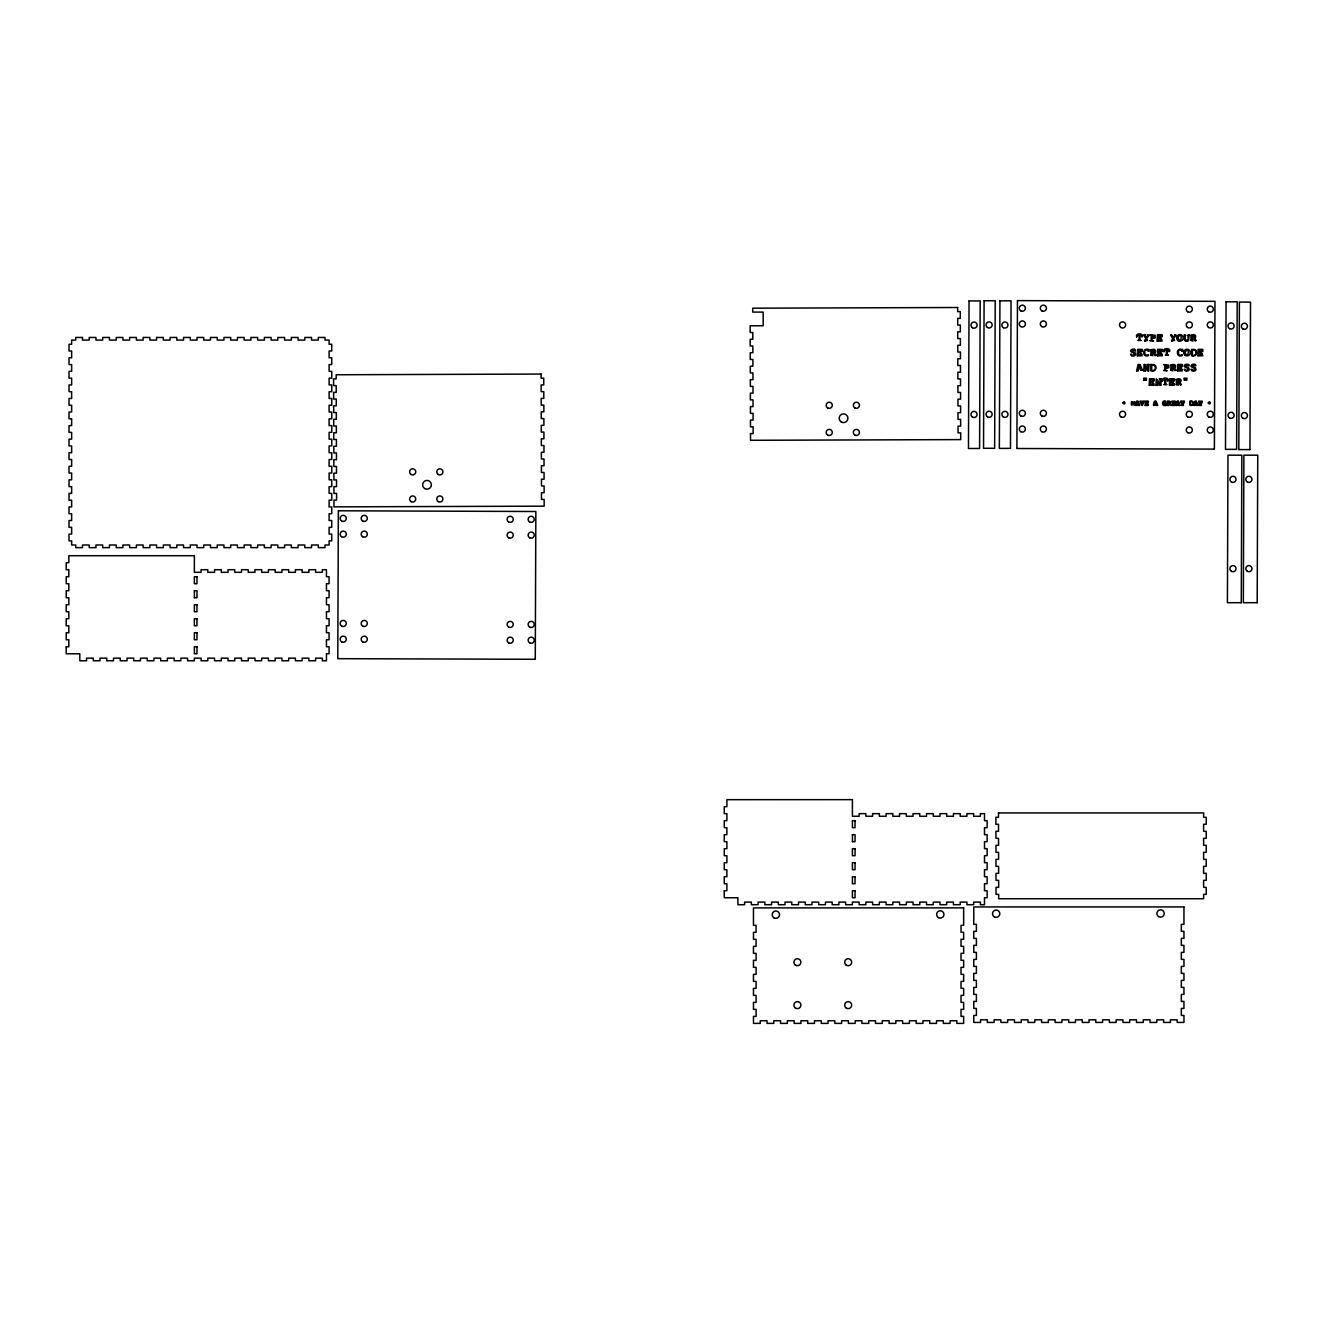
<?xml version="1.0" encoding="UTF-8"?>
<svg xmlns="http://www.w3.org/2000/svg" width="1324" height="1324" viewBox="0 0 1324 1324"><rect width="100%" height="100%" fill="white"/><g stroke="black" fill="none" stroke-linecap="round" stroke-linejoin="round"><path stroke-width="1.5" d="M337.786 658.475L338.365 510.899M535.277 659.087L535.856 511.511L338.365 510.783M1016.898 448.306L1017.461 300.73M1214.389 448.919L1214.985 301.342L1017.477 300.614M1238.817 449.647L1239.396 302.071L1250.518 302.12L1249.939 449.647M1241.267 602.768L1241.846 455.191L1227.977 455.175L1227.414 602.701L1241.233 602.685M1257.188 602.768L1257.75 455.191L1243.898 455.175L1243.335 602.701L1257.138 602.685M1146.783 402.496L1145.806 402.877L1145.806 401.652L1147.792 402.479M1175.199 402.397L1175.199 401.42M1136.654 336.826C1134.883 332.854 1144.118 332.854 1142.364 336.826M1160.9 385.152L1161.181 378.796M1162.406 380.998C1160.635 377.009 1169.87 377.009 1168.116 380.998M1163.912 351.522C1162.141 347.55 1171.376 347.55 1169.622 351.522M1180.578 402.579L1180.611 401.387M1134.982 405.227L1134.536 401.652M1155.058 405.227L1154.611 404.068L1156.464 404.068L1156.233 404.962M1135.38 350.843L1132.202 350.066L1132.533 352.002M1178.509 405.26L1178.906 404.068L1177.053 404.068L1177.367 404.978M1196.466 405.26L1196.863 404.068L1195.009 404.068L1195.324 404.978M1144.598 378.134L1144.383 380.352M1184.997 378.134L1184.781 380.352M1146.534 378.134L1146.319 380.352M1186.933 378.134L1186.734 380.352M1134.503 349.47L1134.503 349.404A4.104 4.104 0 0 0 1133.112 349.106L1132.384 349.222A2.433 2.433 0 0 0 1131.209 349.85L1131.077 350.016A1.688 1.688 0 0 0 1130.696 350.91A2.085 2.085 0 0 0 1130.713 351.489L1134.585 353.541L1133.311 355.279A1.837 1.837 0 0 1 1131.474 354.551M1148.702 370.836L1148.984 364.448M1188.124 364.58L1188.141 364.514A4.104 4.104 0 0 0 1186.734 364.232L1186.006 364.332A2.433 2.433 0 0 0 1184.848 364.977L1184.699 365.126A1.688 1.688 0 0 0 1184.318 366.036A2.085 2.085 0 0 0 1184.351 366.616L1188.207 368.651L1186.949 370.389A1.837 1.837 0 0 1 1185.096 369.661M1194.86 364.58L1194.86 364.514A4.104 4.104 0 0 0 1193.47 364.232L1192.742 364.332A2.433 2.433 0 0 0 1191.567 364.977L1191.435 365.126A1.688 1.688 0 0 0 1191.054 366.036A2.085 2.085 0 0 0 1191.07 366.616L1194.943 368.651L1193.685 370.389A1.837 1.837 0 0 1 1191.832 369.661M1173.726 402.496L1172.75 402.877L1172.75 401.652L1174.719 402.479M1131.49 355.693L1130.514 354.236L1131.424 354.12M1148.256 402.446L1148.272 401.42M1141.636 353.822L1142.198 355.792L1137.481 355.825M1161.512 339.126L1162.075 341.096L1157.358 341.145M1153.601 383.298L1154.23 385.218L1149.447 385.301M1161.843 353.822L1162.472 355.759L1157.689 355.825M1173.792 383.298L1174.289 385.284L1169.638 385.301M1181.802 368.949L1182.365 370.902L1177.648 370.952M1202.242 353.822L1202.837 355.775L1198.088 355.825M1181.074 402.893L1182.2 401.652L1181.637 404.945M1143.87 401.652L1142.413 405.392M1147.643 335.435L1146.27 337.802L1144.946 335.435M1174.587 335.435L1173.213 337.802L1171.889 335.435M1148.487 354.518L1148.206 354.7A2.631 2.631 0 0 1 1146.783 355.146L1146.319 355.097A1.887 1.887 0 0 1 1145.376 354.6A2.284 2.284 0 0 1 1144.863 353.822L1144.846 351.224A2.284 2.284 0 0 1 1145.359 350.446A1.854 1.854 0 0 1 1146.303 349.95M1182.084 354.551L1181.753 354.766A2.631 2.631 0 0 1 1180.462 355.146L1179.998 355.097A1.887 1.887 0 0 1 1179.039 354.6A2.284 2.284 0 0 1 1178.525 353.822L1178.525 351.224A2.284 2.284 0 0 1 1179.022 350.446A1.854 1.854 0 0 1 1179.965 349.95M1185.89 335.369L1184.268 334.641M1133.46 404.978L1133.973 403.423L1132.219 403.423L1132.219 404.945M1201.513 405.442L1199.345 405.442M1199.842 401.635L1200.454 403.241L1201.05 401.635M1200.984 401.155L1202.242 401.155M1140.643 370.207L1142.629 370.174M1138.243 404.978L1138.508 404.068L1136.654 404.068L1136.968 404.978M1179.816 382.338L1181.223 384.523M1169.622 403.506L1170.598 402.297L1169.539 401.172A5.908 5.908 0 0 0 1168.778 401.122L1167.238 401.122M1142.662 401.155L1144.019 401.122M1168.645 405.442L1167.238 405.458M1202.192 401.635L1201.166 404.945M1187.065 340.5L1188.141 339.242L1187.909 335.435M1135.495 404.962L1136.257 401.619M1153.452 404.962L1154.247 401.635M1175.894 404.962L1176.688 401.635M1193.851 404.962L1194.579 401.619M1131.375 404.962L1131.408 401.635M1189.73 404.962L1189.813 401.635M1141.387 401.635L1142.116 404.83L1142.761 401.652M1150.721 355.064L1152.89 355.759L1152.079 353.012L1153.667 353.475M1176.159 384.523L1178.31 385.234L1177.499 382.487L1179.088 382.934M1145.756 370.935L1144.83 365.705L1147.743 370.72M1157.954 385.284L1157.027 380.054L1159.94 385.069M1134.685 349.205L1135.38 350.744M1195.042 364.332C1198.468 368.337 1189.945 362.875 1192.891 367.129M1139.666 405.442L1138.309 405.442M1157.623 405.442L1156.233 405.442M1179.982 405.458L1178.641 405.425M1198.021 405.442L1196.631 405.442M1150.639 364.448L1150.887 370.174M1190.806 340.367L1192.957 341.079L1192.146 338.315L1193.735 338.779M1138.061 340.367L1140.99 340.367M1165.947 402.446L1164.458 401.503L1163.25 402.695A2.962 2.962 0 0 0 1163.2 403.456L1164.772 405.061A2.284 2.284 0 0 0 1165.666 404.813L1164.772 403.952M1172.22 335.419L1170.879 334.641M1170.681 370.174L1172.832 370.885L1172.038 368.138L1173.627 368.585M1165.319 355.064L1168.298 355.064M1180.859 401.122L1184.103 401.122M1189.813 401.122L1192.014 401.205A1.804 1.804 0 0 1 1193.156 402.215L1193.338 402.827A3.244 3.244 0 0 1 1193.371 403.406A2.367 2.367 0 0 1 1192.792 404.945M1198.7 401.122L1199.958 401.155M1163.813 384.523L1166.841 384.539M1145.128 335.435L1145.69 334.773L1143.953 334.641M1147.643 334.641L1149.149 335.088L1146.634 338.63L1147.345 340.367M1157.358 334.641L1162.108 334.707L1162.058 336.842L1161.496 335.435L1158.583 335.435L1158.583 337.272L1160.701 336.842M1174.57 334.641L1176.093 335.088L1173.577 338.63L1174.272 340.367M1188.985 334.641L1187.628 335.419M1157.408 335.435L1157.093 341.145M1190.988 335.386L1190.988 340.367M1160.006 337.934L1158.583 337.934L1158.583 340.367L1161.496 339.589M1138.243 340.367L1139.087 340.367L1139.087 335.435L1137.515 335.435L1136.637 337.09M1140.775 340.367L1139.931 340.367L1139.931 335.435L1141.503 335.435L1141.553 336.859M1144.912 341.145L1147.627 340.367M1171.839 341.145L1174.719 340.384M1137.481 349.337L1142.231 349.404L1142.231 351.522L1141.619 350.115L1138.706 350.115L1138.706 351.969L1140.825 351.539M1157.689 349.337L1162.439 349.404L1162.306 351.555L1161.81 350.115L1158.897 350.115L1158.897 351.969L1161.016 351.539M1191.517 349.337L1194.827 349.553A2.615 2.615 0 0 1 1195.771 350.215A2.813 2.813 0 0 1 1196.267 350.959L1196.582 352.581A3.558 3.558 0 0 1 1195.704 355.064A2.466 2.466 0 0 1 1194.529 355.693L1193.801 355.825A7.166 7.166 0 0 1 1193.156 355.858M1198.088 349.337L1202.837 349.404L1202.655 351.572L1202.225 350.115L1199.296 350.115L1199.296 351.969L1201.431 351.539M1137.531 350.115L1137.233 355.825M1150.904 350.066L1150.904 355.064M1157.722 350.115L1157.424 355.825M1198.137 350.115L1197.823 355.825M1140.13 352.631L1138.706 352.631L1138.706 355.064L1141.619 354.286M1160.337 352.631L1158.897 352.631L1158.897 355.064L1161.81 354.286M1200.736 352.631L1199.296 352.631L1199.296 355.064L1202.225 354.286M1165.501 355.064L1166.345 355.064L1166.345 350.115L1164.772 350.115L1163.912 351.787M1168.033 355.064L1167.189 355.064L1167.189 350.115L1168.761 350.115L1168.811 351.539M1191.517 355.825L1193.139 355.858M1138.094 364.448L1140.146 364.613L1142.397 370.174M1144.052 364.448L1144.896 364.497M1148.669 364.448L1146.799 364.613L1147.709 365.242M1150.887 364.448L1154.18 364.679A2.615 2.615 0 0 1 1155.587 366.02M1177.648 364.448L1182.398 364.514L1182.349 366.665L1181.769 365.242L1178.856 365.242L1178.856 367.079L1180.975 366.665M1137.945 365.242L1136.571 370.935M1170.863 365.192L1170.863 370.174M1177.681 365.242L1177.384 370.952M1180.296 367.758L1178.856 367.758L1178.856 370.174L1181.769 369.396M1138.243 370.174L1138.193 368.866L1140.974 368.866L1141.056 370.174M1136.786 370.952L1138.243 370.952M1144.052 370.952L1145.426 370.952M1150.887 370.952L1152.492 370.968A7.166 7.166 0 0 0 1153.171 370.952L1153.883 370.819A2.466 2.466 0 0 0 1155.041 370.157A3.558 3.558 0 0 0 1155.918 367.708L1155.62 366.069M1149.447 378.796L1154.197 378.863L1154.015 381.031L1153.568 379.591L1150.655 379.591L1150.655 381.428L1152.774 381.014M1156.266 378.796L1160.122 383.91L1160.122 379.591M1160.867 378.796L1159.046 378.912L1159.907 379.591M1169.638 378.796L1174.405 378.863L1174.305 381.014L1173.776 379.591L1170.863 379.591L1170.863 381.428L1172.981 381.014M1149.48 379.591L1149.182 385.301M1169.688 379.591L1169.39 385.301M1176.341 379.541L1176.341 384.523M1152.095 382.106L1150.655 382.106L1150.655 384.523L1153.568 383.745M1172.303 382.106L1170.863 382.106L1170.863 384.523L1173.776 383.745M1163.995 384.523L1164.839 384.523L1164.839 379.591L1163.266 379.591L1162.406 381.345M1166.527 384.523L1165.683 384.523L1165.683 379.591L1167.255 379.591L1167.305 381.014M1156.266 385.301L1157.623 385.301M1136.72 401.122L1137.796 401.139M1140.13 401.122L1141.454 401.155M1144.995 401.122L1148.024 401.122M1154.677 401.122L1155.753 401.139M1171.939 401.122L1174.951 401.122M1177.119 401.122L1178.195 401.139M1195.076 401.122L1196.151 401.139M1164.789 403.472L1166.361 403.472M1183.325 404.945L1182.762 401.652L1183.888 402.893M1199.66 404.945L1198.7 401.635M1136.555 405.458L1135.529 405.442M1144.995 405.458L1148.024 405.458M1154.511 405.458L1153.518 405.442M1171.939 405.458L1174.951 405.458M1176.97 405.458L1175.977 405.442M1181.455 405.458L1183.507 405.458M1194.927 405.458L1193.884 405.442M194.363 590.719L196.978 590.719L196.978 597.736L194.363 597.736M998.544 812.919L1203.648 812.919L1203.632 817.289L1206.23 817.289L1206.23 824.289L1203.615 824.289L1203.615 831.29L1206.23 831.29L1206.23 838.307L1203.615 838.307L1203.615 845.308L1206.23 845.308L1206.23 852.308L1203.615 852.308L1203.615 859.326L1206.23 859.326L1206.23 866.326L1203.615 866.326L1203.615 873.327L1206.23 873.327L1206.23 880.344L1203.615 880.344L1203.615 887.345L1206.23 887.345L1206.23 894.345L1203.615 894.362L1203.648 898.731L998.693 898.731L998.677 894.362L996.045 894.362L996.029 887.361L998.66 887.345L998.644 880.344L996.012 880.344L995.996 873.344L998.627 873.344L998.61 866.326L995.979 866.343L995.962 859.326L998.594 859.326L998.577 852.325L995.962 852.325L995.946 845.324L998.561 845.308L998.544 838.307L995.929 838.307L995.913 831.307L998.528 831.307L998.511 824.289L995.896 824.306L995.88 817.289L998.495 817.289L998.461 812.919M852.408 834.683L855.039 834.683L855.039 841.683L852.408 841.683M1016.898 448.505L1214.389 449.117M337.786 658.673L535.277 659.286M1238.784 449.581L1249.939 449.614M1196.052 340.367L1195.39 341.079L1193.967 339.093M1155.984 355.064L1155.256 355.726L1153.899 353.789M1175.944 370.174L1174.951 370.555M1181.405 384.523L1180.478 385.003M1198.054 404.962L1196.383 401.371M1139.683 404.962L1138.028 401.371M1189.25 334.641L1188.571 340.483A1.787 1.787 0 0 1 1187.893 341.062L1187.198 341.278A3.608 3.608 0 0 1 1186.37 341.311L1185.659 341.162A2.135 2.135 0 0 1 1184.434 339.871L1184.268 335.435M1180.429 349.9L1181.852 350.843M1146.766 349.9L1148.189 350.843M1143.754 370.952L1144.052 365.242M1155.951 385.301L1156.266 379.591M1157.639 404.962L1155.984 401.371M1140.13 401.652L1142 405.508M1186.602 340.533L1185.195 339.159A6.769 6.769 0 0 1 1185.162 338.431L1185.162 335.435M1190.706 335.369L1193.023 334.641A10.774 10.774 0 0 1 1193.9 334.674L1194.165 334.707A1.837 1.837 0 0 1 1194.496 338.265L1195.87 340.367M1150.573 350.049L1152.956 349.337A10.774 10.774 0 0 1 1153.833 349.354L1154.098 349.387A1.837 1.837 0 0 1 1154.429 352.962L1155.802 355.064M1170.532 365.176L1172.915 364.448A10.774 10.774 0 0 1 1173.792 364.481L1174.057 364.514A1.837 1.837 0 0 1 1174.388 368.072L1175.762 370.174M1175.993 379.525L1178.377 378.796A10.774 10.774 0 0 1 1179.254 378.829L1179.519 378.863A1.837 1.837 0 0 1 1179.85 382.421M1132.93 352.068L1135.148 352.747L1135.578 354.435A1.754 1.754 0 0 1 1135.098 355.328A2.218 2.218 0 0 1 1134.354 355.808L1133.112 356.024A4.022 4.022 0 0 1 1131.507 355.626M1193.305 367.195L1195.506 367.873L1195.936 369.545A1.754 1.754 0 0 1 1195.456 370.439A2.218 2.218 0 0 1 1194.711 370.919L1193.47 371.134A4.022 4.022 0 0 1 1191.865 370.753L1190.872 369.363L1191.782 369.247M1186.569 367.195L1188.77 367.873L1189.2 369.545A1.754 1.754 0 0 1 1188.72 370.439A2.218 2.218 0 0 1 1187.992 370.919L1186.734 371.134A4.022 4.022 0 0 1 1185.129 370.753L1184.136 369.363L1185.046 369.247M1171.541 341.112L1171.525 340.4A3.227 3.227 0 0 1 1172.021 340.367L1172.716 338.547L1170.879 335.435M1144.615 341.112L1144.581 340.4A3.227 3.227 0 0 1 1145.078 340.367L1145.773 338.547L1143.953 335.435M1170.995 404.962L1169.936 403.82M1186.155 367.129C1183.011 362.511 1190.888 368.486 1188.836 364.398M1144.946 364.53L1147.925 369.562L1147.925 365.242M1169.158 403.77L1168.198 403.572L1168.198 404.945M1182.68 349.337L1182.746 351.439L1181.918 351.075M1149.017 349.337L1149.066 351.439L1148.256 351.075M1173.858 368.899L1174.901 370.505M1179.32 383.248L1180.379 384.854M1169.406 404.101L1170.102 405.161M1178.41 401.304L1179.866 404.945M1186.122 380.352L1185.923 378.134M1145.723 380.352L1145.508 378.134M1184.186 380.352L1183.97 378.134M1143.787 380.352L1143.572 378.134M1200.769 353.194L1201.398 353.227A3.575 3.575 0 0 0 1201.431 352.697L1201.431 351.803M1180.329 368.32L1180.958 368.337A3.575 3.575 0 0 0 1180.991 367.807L1180.991 366.93M1160.039 338.514L1160.668 338.53A3.575 3.575 0 0 0 1160.701 338.001L1160.701 337.107M1173.726 403.737L1172.75 403.323L1172.75 404.945L1174.686 404.416M1160.37 353.194L1160.999 353.227A3.575 3.575 0 0 0 1161.032 352.697L1161.032 351.803M1146.799 403.737L1145.806 403.323L1145.806 404.945L1147.759 404.416M1174.14 402.479L1174.156 403.373M1147.196 402.479L1147.229 403.373M1175.182 404.052L1175.199 405.194M1148.239 404.052L1148.272 405.194M1172.319 382.603L1172.965 382.686A3.575 3.575 0 0 0 1172.981 382.156L1172.998 381.279M1152.112 382.603L1152.757 382.686A3.575 3.575 0 0 0 1152.79 382.156L1152.79 381.279M1184.335 401.387L1184.384 402.579M1192.394 350.115L1192.394 355.064M1191.534 350.115L1191.534 355.064M1190.574 401.652L1190.574 404.945M1172.17 401.652L1172.17 404.945M1167.619 401.619L1167.619 404.945M1166.229 403.952L1166.229 404.978M1151.748 365.242L1151.748 370.174M1145.227 401.652L1145.227 404.945M1140.841 351.803L1140.841 352.697A3.575 3.575 0 0 1 1140.808 353.227M1133.973 401.652L1133.973 402.926L1132.219 402.926L1132.219 401.652M852.441 834.6L852.441 841.617M194.396 590.653L194.396 597.654M1148.289 349.536A4.088 4.088 0 0 0 1146.766 349.139L1146.121 349.222A2.83 2.83 0 0 0 1144.995 349.718L1144.747 349.917A3.327 3.327 0 0 0 1143.754 351.555L1143.853 353.938A3.211 3.211 0 0 0 1144.73 355.262L1144.979 355.444A2.813 2.813 0 0 0 1146.104 355.924L1146.749 355.99A3.476 3.476 0 0 0 1148.653 355.411M1181.951 349.536A4.088 4.088 0 0 0 1180.429 349.139L1179.783 349.222A2.83 2.83 0 0 0 1178.658 349.718L1178.41 349.917A3.327 3.327 0 0 0 1177.417 351.555L1177.516 353.938A3.211 3.211 0 0 0 1178.41 355.262L1178.641 355.444A2.813 2.813 0 0 0 1179.767 355.924L1180.412 355.99A3.476 3.476 0 0 0 1182.315 355.411M1193.007 349.702A2.913 2.913 0 0 1 1196.069 352.598A2.913 2.913 0 0 1 1193.056 355.544M1148.587 371.018A1.688 1.688 0 0 1 1148.04 371.018M1152.376 364.828A2.913 2.913 0 0 1 1155.422 367.708A2.913 2.913 0 0 1 1152.41 370.654M1160.784 385.367A1.688 1.688 0 0 1 1160.238 385.367M1165.633 401.238A2.698 2.698 0 0 0 1164.624 400.99L1164.177 401.04A1.887 1.887 0 0 0 1163.266 401.503A2.234 2.234 0 0 0 1162.604 402.612L1162.604 404.019A2.036 2.036 0 0 0 1164.028 405.492L1164.706 405.574A3.062 3.062 0 0 0 1166.13 405.293M1190.988 401.371A1.953 1.953 0 0 1 1193.04 403.307A1.953 1.953 0 0 1 1191.021 405.26M1192.825 405.012A2.416 2.416 0 0 1 1191.104 405.409M66.2 646.791L66.2 653.775L79.821 653.791L79.821 660.775L86.556 660.775L86.556 658.144L93.292 658.144L93.292 660.775L100.028 660.775L100.028 658.144L106.764 658.144L106.764 660.775L113.516 660.775L113.516 658.144L120.252 658.144L120.252 660.775L126.988 660.775L126.988 658.144L133.724 658.144L133.724 660.775L140.46 660.775L140.46 658.144L147.196 658.144L147.196 660.775L153.932 660.775L153.932 658.144L160.667 658.144L160.667 660.775L167.403 660.775L167.403 658.144L174.139 658.144L174.139 660.775L180.875 660.775L180.875 658.144L187.611 658.144L187.611 660.775L194.347 660.775L194.347 658.144L201.083 658.144L201.083 660.775L207.818 660.775L207.818 658.144L214.554 658.144L214.554 660.775L221.29 660.775L221.29 658.144L228.026 658.144L228.026 660.775L234.762 660.775L234.762 658.144L241.498 658.144L241.498 660.775L248.233 660.775L248.233 658.144L254.969 658.144L254.969 660.775L261.705 660.775L261.705 658.144L268.441 658.144L268.441 660.775L275.193 660.775L275.193 658.144L281.929 658.144L281.929 660.775L288.665 660.775L288.665 658.144L295.401 658.144L295.401 660.775L302.137 660.775L302.137 658.144L308.873 658.144L308.873 660.775L315.608 660.775L315.608 658.144L322.344 658.144L322.344 660.775L326.449 660.775L326.449 653.758L329.08 653.758L329.08 646.757L326.449 646.757L326.449 639.757L329.08 639.757L329.08 632.74L326.449 632.74L326.449 625.739L329.08 625.739L329.08 618.738L326.449 618.738L326.449 611.721L329.08 611.721L329.08 604.72L326.449 604.72L326.449 597.72L329.08 597.72L329.08 590.703L326.449 590.703L326.449 583.702L329.08 583.702L329.08 576.701L326.449 576.701L326.449 569.701L322.344 569.701L322.344 572.316L315.608 572.316L315.608 569.701L308.873 569.701L308.873 572.316L302.137 572.316L302.137 569.701L295.401 569.701L295.401 572.316L288.665 572.316L288.665 569.701L281.929 569.701L281.929 572.316L275.193 572.316L275.193 569.701L268.441 569.701L268.441 572.316L261.705 572.316L261.705 569.701L254.969 569.701L254.969 572.316L248.233 572.316L248.233 569.701L241.498 569.701L241.498 572.316L234.762 572.316L234.762 569.701L228.026 569.701L228.026 572.316L221.29 572.316L221.29 569.701L214.554 569.701L214.554 572.316L207.818 572.316L207.818 569.701L201.083 569.701L201.083 572.316L194.363 572.316L194.363 555.699L68.831 555.699L68.831 562.717L66.2 562.717L66.2 569.717L68.831 569.717L68.831 576.718L66.2 576.718L66.2 583.735L68.831 583.735L68.831 590.736L66.2 590.736L66.2 597.736L68.831 597.736L68.831 604.754L66.2 604.754L66.2 611.754L68.831 611.754L68.831 618.755L66.2 618.755L66.2 625.772L68.831 625.772L68.831 632.773L66.2 632.773L66.2 639.773L68.831 639.773L68.831 646.791L66.2 646.791M724.261 890.738L724.245 897.738L737.882 897.755L737.882 904.722L744.618 904.722L744.618 902.091L751.353 902.091L751.353 904.722L758.089 904.722L758.089 902.091L764.825 902.091L764.825 904.722L771.561 904.722L771.561 902.091L778.297 902.091L778.297 904.722L785.033 904.722L785.033 902.091L791.769 902.091L791.769 904.722L798.504 904.722L798.504 902.091L805.24 902.091L805.24 904.722L811.976 904.722L811.976 902.091L818.712 902.091L818.712 904.722L825.448 904.722L825.448 902.091L832.184 902.091L832.184 904.722L838.919 904.722L838.919 902.091L845.655 902.091L845.655 904.722L852.391 904.722L852.391 902.091L859.127 902.091L859.127 904.722L865.863 904.722L865.863 902.091L872.599 902.091L872.599 904.722L879.335 904.722L879.335 902.091L886.087 902.091L886.087 904.722L892.823 904.722L892.823 902.091L899.559 902.091L899.559 904.722L906.295 904.722L906.295 902.091L913.03 902.091L913.03 904.722L919.766 904.722L919.766 902.091L926.502 902.091L926.502 904.722L933.238 904.722L933.238 902.091L939.974 902.091L939.974 904.722L946.71 904.722L946.71 902.091L953.446 902.091L953.446 904.722L960.181 904.722L960.181 902.091L966.917 902.091L966.917 904.722L973.653 904.722L973.653 902.091L980.389 902.091L980.389 904.722L984.493 904.722L984.493 897.722L987.125 897.722L987.125 890.721L984.493 890.721L984.493 883.704L987.125 883.704L987.125 876.703L984.493 876.703L984.493 869.702L987.125 869.702L987.125 862.685L984.493 862.685L984.493 855.685L987.125 855.685L987.125 848.684L984.493 848.684L984.493 841.667L987.125 841.667L987.125 834.666L984.493 834.666L984.493 827.666L987.125 827.666L987.125 820.648L984.493 820.648L984.493 813.648L980.389 813.648L980.389 816.279L973.653 816.279L973.653 813.648L966.917 813.648L966.917 816.279L960.181 816.279L960.181 813.648L953.446 813.648L953.446 816.279L946.71 816.279L946.71 813.648L939.974 813.648L939.974 816.279L933.238 816.279L933.238 813.648L926.502 813.648L926.502 816.279L919.766 816.279L919.766 813.648L913.03 813.648L913.03 816.279L906.295 816.279L906.295 813.648L899.559 813.648L899.559 816.279L892.823 816.279L892.823 813.648L886.087 813.648L886.087 816.279L879.351 816.279L879.351 813.648L872.599 813.648L872.599 816.279L865.863 816.279L865.863 813.648L859.127 813.648L859.127 816.279L852.408 816.263L852.408 799.646L726.893 799.663L726.893 806.664L724.261 806.664L724.261 813.681L726.876 813.681L726.876 820.681L724.261 820.681L724.261 827.682L726.876 827.682L726.876 834.699L724.261 834.699L724.261 841.7L726.876 841.7L726.876 848.701L724.261 848.701L724.261 855.718L726.876 855.718L726.876 862.718L724.261 862.718L724.261 869.719L726.876 869.719L726.876 876.72L724.261 876.72L724.261 883.737L726.876 883.737L726.876 890.738L724.261 890.738M963.657 907.867L963.657 925.294L961.025 925.294L961.025 932.311L963.657 932.311L963.657 939.312L961.025 939.312L961.025 946.312L963.657 946.312L963.657 953.33L961.025 953.33L961.025 960.33L963.657 960.33L963.657 967.331L961.025 967.331L961.025 974.348L963.657 974.348L963.657 981.349L961.025 981.349L961.025 988.349L963.657 988.349L963.657 995.367L961.025 995.367L961.025 1002.367L963.657 1002.367L963.657 1009.368L961.025 1009.368L961.025 1016.385L963.657 1016.385L963.657 1023.386L956.871 1023.386L956.871 1020.754L950.086 1020.754L950.086 1023.386L943.3 1023.386L943.3 1020.754L936.531 1020.754L936.531 1023.386L929.746 1023.386L929.746 1020.754L922.96 1020.754L922.96 1023.386L916.191 1023.386L916.191 1020.754L909.406 1020.754L909.406 1023.386L902.62 1023.386L902.62 1020.754L895.851 1020.754L895.851 1023.386L889.066 1023.386L889.066 1020.754L882.281 1020.754L882.281 1023.386L875.512 1023.386L875.512 1020.754L868.726 1020.754L868.726 1023.386L861.941 1023.386L861.941 1020.754L855.172 1020.754L855.172 1023.386L848.386 1023.386L848.386 1020.754L841.601 1020.754L841.601 1023.386L834.832 1023.386L834.832 1020.754L828.046 1020.754L828.046 1023.386L821.261 1023.386L821.261 1020.754L814.492 1020.754L814.492 1023.386L807.706 1023.386L807.706 1020.754L800.921 1020.754L800.921 1023.386L794.152 1023.386L794.152 1020.754L787.366 1020.754L787.366 1023.386L780.581 1023.386L780.581 1020.754L773.812 1020.754L773.812 1023.386L767.026 1023.386L767.026 1020.754L760.241 1020.754L760.241 1023.386L753.472 1023.386L753.472 1016.385L756.103 1016.385L756.103 1009.385L753.472 1009.385L753.472 1002.367L756.103 1002.367L756.103 995.367L753.472 995.367L753.472 988.366L756.103 988.366L756.103 981.349L753.472 981.349L753.472 974.348L756.103 974.348L756.103 967.347L753.472 967.347L753.472 960.33L756.103 960.33L756.103 953.33L753.472 953.33L753.472 946.329L756.103 946.329L756.103 939.312L753.472 939.312L753.472 932.311L756.103 932.311L756.103 925.311L753.472 925.311L753.455 907.883L963.657 907.867M1183.954 906.923L1183.954 924.351L1181.322 924.351L1181.322 931.351L1183.954 931.351L1183.954 938.352L1181.322 938.352L1181.322 945.369L1183.954 945.369L1183.954 952.37L1181.322 952.37L1181.322 959.37L1183.954 959.37L1183.954 966.388L1181.322 966.388L1181.322 973.388L1183.954 973.388L1183.954 980.389L1181.322 980.389L1181.322 987.406L1183.954 987.406L1183.954 994.407L1181.322 994.407L1181.322 1001.407L1183.954 1001.407L1183.954 1008.425L1181.322 1008.425L1181.322 1015.425L1183.954 1015.425L1183.954 1022.426L1177.168 1022.426L1177.168 1019.811L1170.383 1019.811L1170.383 1022.442L1163.614 1022.442L1163.614 1019.811L1156.828 1019.811L1156.828 1022.442L1150.043 1022.442L1150.043 1019.811L1143.274 1019.811L1143.274 1022.442L1136.489 1022.442L1136.489 1019.811L1129.703 1019.811L1129.703 1022.442L1122.934 1022.442L1122.934 1019.811L1116.149 1019.811L1116.149 1022.442L1109.363 1022.442L1109.363 1019.811L1102.594 1019.811L1102.594 1022.442L1095.809 1022.442L1095.809 1019.811L1089.023 1019.811L1089.023 1022.442L1082.254 1022.442L1082.254 1019.811L1075.469 1019.811L1075.469 1022.442L1068.683 1022.442L1068.683 1019.811L1061.914 1019.811L1061.914 1022.442L1055.129 1022.442L1055.129 1019.811L1048.343 1019.811L1048.343 1022.442L1041.574 1022.442L1041.574 1019.811L1034.789 1019.811L1034.789 1022.442L1028.003 1022.442L1028.003 1019.811L1021.234 1019.811L1021.234 1022.442L1014.449 1022.442L1014.449 1019.811L1007.663 1019.811L1007.663 1022.442L1000.894 1022.442L1000.894 1019.811L994.109 1019.811L994.109 1022.442L987.323 1022.442L987.323 1019.811L980.554 1019.811L980.554 1022.442L973.769 1022.442L973.769 1015.425L976.4 1015.425L976.4 1008.425L973.769 1008.425L973.769 1001.424L976.4 1001.424L976.4 994.407L973.769 994.407L973.769 987.406L976.4 987.406L976.4 980.405L973.769 980.405L973.769 973.388L976.4 973.388L976.4 966.388L973.769 966.388L973.769 959.387L976.4 959.387L976.4 952.37L973.769 952.37L973.769 945.369L976.4 945.369L976.4 938.368L973.769 938.368L973.769 931.351L976.4 931.351L976.4 924.351L973.769 924.351L973.769 906.923L1183.954 906.923M969.052 300.929L968.473 448.488L979.594 448.472L980.174 300.929L969.036 300.962M984.096 300.73L983.533 448.306L994.638 448.273L995.218 300.73L984.096 300.763M999.934 300.829L999.355 448.406L1010.477 448.373L1011.056 300.829L999.918 300.862M1226.074 301.789L1225.494 449.349L1236.616 449.332L1237.195 301.789L1226.057 301.822M1177.93 337.736C1181.703 346.838 1182.762 329.064 1177.93 337.736M1184.997 352.416C1188.737 361.502 1189.895 343.81 1184.997 352.416M1154.793 336.693L1152.045 337.968L1152.045 335.435L1154.793 336.776M1168.347 366.5L1165.6 367.774L1165.6 365.242L1168.347 366.582M1122.951 402.959C1125.979 406.733 1125.102 398.789 1122.951 402.893M1154.743 351.191L1152.079 352.283L1152.079 350.066L1154.743 351.257M1169.969 402.364L1168.198 403.092L1168.198 401.619L1169.969 402.397M1174.702 366.301L1172.038 367.41L1172.038 365.192L1174.702 366.367M1180.181 380.65L1177.499 381.759L1177.499 379.541L1180.181 380.65M1194.827 336.495L1192.146 337.587L1192.146 335.386L1194.827 336.561M1208.249 402.959C1211.328 406.667 1210.285 398.888 1208.249 402.893M1150.093 340.698L1153.618 341.029L1152.045 340.367L1152.045 338.696L1155.339 337.901L1155.19 335.286L1150.126 334.84L1151.185 335.435L1151.185 340.367L1150.093 340.649M1163.647 370.505L1167.172 370.836L1165.6 370.174L1165.6 368.502L1168.893 367.708L1168.744 365.11L1163.746 364.547L1164.739 365.242L1164.739 370.174L1163.647 370.422M1139.517 365.242L1138.458 368.138L1140.709 368.138L1139.517 365.242M1137.548 401.652L1136.836 403.588L1138.326 403.588L1137.548 401.652M1155.504 401.652L1154.793 403.588L1156.282 403.588L1155.504 401.652M1177.946 401.652L1177.235 403.588L1178.724 403.588L1177.946 401.652M1195.903 401.652L1195.191 403.588L1196.681 403.588L1195.903 401.652M957.649 307.499L752.711 308.194L752.727 312.083L763.137 312.1L763.17 325.754L750.145 325.787L750.178 332.523L752.793 332.506L752.826 339.242L750.195 339.258L750.212 345.994L752.843 345.978L752.86 352.714L750.245 352.73L750.261 359.466L752.893 359.449L752.909 366.185L750.278 366.202L750.311 372.938L752.942 372.921L752.959 379.657L750.327 379.674L750.36 386.409L752.975 386.393L753.008 393.129L750.377 393.145L750.394 399.881L753.025 399.881L753.042 406.617L750.427 406.617L750.443 413.353L753.075 413.353L753.091 420.089L750.46 420.089L750.493 426.824L753.124 426.824L753.141 433.56L750.509 433.56L750.526 440.296L960.711 439.601L960.694 432.865L958.063 432.865L958.046 426.129L960.661 426.129L960.645 419.394L958.013 419.394L957.997 412.658L960.628 412.658L960.595 405.905L957.98 405.922L957.947 399.186L960.579 399.169L960.562 392.434L957.931 392.45L957.897 385.714L960.529 385.698L960.512 378.962L957.881 378.978L957.864 372.243L960.479 372.226L960.463 365.49L957.831 365.507L957.815 358.771L960.446 358.754L960.413 352.018L957.798 352.035L957.765 345.299L960.396 345.283L960.38 338.547L957.749 338.563L957.715 331.827L960.347 331.811L960.33 325.075L957.699 325.092L957.682 318.356L960.314 318.339L960.281 311.603L957.649 311.603L957.649 307.499M541.102 374.063L336.18 374.758L336.18 378.863L333.565 378.879L333.582 385.615L336.213 385.598L336.23 392.334L333.598 392.351L333.631 399.087L336.263 399.07L336.279 405.806L333.648 405.823L333.681 412.558L336.296 412.542L336.329 419.278L333.698 419.294L333.714 426.03L336.346 426.014L336.362 432.749L333.747 432.766L333.764 439.502L336.395 439.485L336.412 446.221L333.78 446.238L333.813 452.974L336.445 452.957L336.462 459.709L333.83 459.709L333.847 466.445L336.478 466.445L336.511 473.181L333.88 473.181L333.896 479.917L336.528 479.917L336.544 486.653L333.929 486.653L333.946 493.389L336.577 493.389L336.594 500.124L333.962 500.124L333.996 506.86L544.164 506.165L544.147 499.429L541.516 499.429L541.499 492.693L544.131 492.693L544.098 485.958L541.466 485.958L541.45 479.222L544.081 479.222L544.048 472.486L541.433 472.486L541.4 465.75L544.032 465.734L544.015 458.998L541.384 459.014L541.367 452.278L543.982 452.262L543.965 445.526L541.334 445.543L541.317 438.807L543.949 438.79L543.916 432.054L541.301 432.071L541.268 425.335L543.899 425.318L543.883 418.583L541.251 418.599L541.218 411.863L543.85 411.847L543.833 405.111L541.202 405.127L541.185 398.392L543.8 398.375L543.783 391.639L541.152 391.656L541.135 384.92L543.767 384.903L543.734 378.168L541.119 378.184L541.102 374.063M196.978 618.755L194.363 618.755L194.363 625.756L196.978 625.756L196.978 618.755M855.039 862.702L852.408 862.702L852.408 869.719L855.039 869.719L855.039 862.702M82.485 337.454L75.749 337.454L75.749 340.086L71.645 340.086L71.645 344.24L69.014 344.24L69.014 351.009L71.645 351.009L71.645 357.794L69.014 357.794L69.014 364.58L71.645 364.58L71.645 371.349L69.014 371.349L69.014 378.134L71.645 378.134L71.645 384.92L69.014 384.92L69.014 391.689L71.645 391.689L71.645 398.474L69.014 398.474L69.014 405.26L71.645 405.26L71.645 412.029L69.014 412.029L69.014 418.814L71.645 418.814L71.645 425.6L69.014 425.6L69.014 432.369L71.645 432.369L71.645 439.154L69.014 439.154L69.014 445.94L71.645 445.94L71.645 452.709L69.014 452.709L69.014 459.494L71.645 459.494L71.645 466.28L69.014 466.28L69.014 473.049L71.645 473.049L71.645 479.834L69.014 479.834L69.014 486.62L71.645 486.62L71.645 493.389L69.014 493.389L69.014 500.174L71.645 500.174L71.645 506.96L69.014 506.96L69.014 513.729L71.645 513.729L71.645 520.514L69.014 520.514L69.014 527.3L71.645 527.3L71.645 534.068L69.014 534.068L69.014 540.854L71.645 540.854L71.645 545.008L75.749 545.008L75.749 547.639L82.485 547.639L82.485 545.008L89.221 545.008L89.221 547.639L95.957 547.639L95.957 545.008L102.693 545.008L102.693 547.639L109.429 547.639L109.429 545.008L116.181 545.008L116.181 547.639L122.917 547.639L122.917 545.008L129.653 545.008L129.653 547.639L136.389 547.639L136.389 545.008L143.124 545.008L143.124 547.639L149.86 547.639L149.86 545.008L156.596 545.008L156.596 547.639L163.332 547.639L163.332 545.008L170.068 545.008L170.068 547.639L176.804 547.639L176.804 545.008L183.54 545.008L183.54 547.639L190.275 547.639L190.275 545.008L197.011 545.008L197.011 547.639L203.747 547.639L203.747 545.008L210.483 545.008L210.483 547.639L217.219 547.639L217.219 545.008L223.955 545.008L223.955 547.639L230.69 547.639L230.69 545.008L237.426 545.008L237.426 547.639L244.162 547.639L244.162 545.008L250.898 545.008L250.898 547.639L257.634 547.639L257.634 545.008L264.37 545.008L264.37 547.639L271.106 547.639L271.106 545.008L277.841 545.008L277.841 547.639L284.594 547.639L284.594 545.008L291.33 545.008L291.33 547.639L298.065 547.639L298.065 545.008L304.801 545.008L304.801 547.639L311.537 547.639L311.537 545.008L318.273 545.008L318.273 547.639L325.009 547.639L325.009 545.008L329.113 545.008L329.113 540.854L331.745 540.854L331.745 534.068L329.113 534.068L329.113 527.3L331.745 527.3L331.745 520.514L329.113 520.514L329.113 513.729L331.745 513.729L331.745 506.96L329.113 506.96L329.113 500.174L331.745 500.174L331.745 493.389L329.113 493.389L329.113 486.62L331.745 486.62L331.745 479.834L329.113 479.834L329.113 473.049L331.745 473.049L331.745 466.28L329.113 466.28L329.113 459.494L331.745 459.494L331.745 452.709L329.113 452.709L329.113 445.94L331.745 445.94L331.745 439.154L329.113 439.154L329.113 432.369L331.745 432.369L331.745 425.6L329.113 425.6L329.113 418.814L331.745 418.814L331.745 412.029L329.113 412.029L329.113 405.26L331.745 405.26L331.745 398.474L329.113 398.474L329.113 391.689L331.745 391.689L331.745 384.92L329.113 384.92L329.113 378.134L331.745 378.134L331.745 371.349L329.113 371.349L329.113 364.58L331.745 364.58L331.745 357.794L329.113 357.794L329.113 351.009L331.745 351.009L331.745 344.24L329.113 344.24L329.113 340.086L325.009 340.086L325.009 337.454L318.273 337.454L318.273 340.086L311.537 340.086L311.537 337.454L304.801 337.454L304.801 340.086L298.065 340.086L298.065 337.454L291.33 337.454L291.33 340.086L284.594 340.086L284.594 337.454L277.841 337.454L277.841 340.086L271.106 340.086L271.106 337.454L264.37 337.454L264.37 340.086L257.634 340.086L257.634 337.454L250.898 337.454L250.898 340.086L244.162 340.086L244.162 337.454L237.426 337.454L237.426 340.086L230.69 340.086L230.69 337.454L223.955 337.454L223.955 340.086L217.219 340.086L217.219 337.454L210.483 337.454L210.483 340.086L203.747 340.086L203.747 337.454L197.011 337.454L197.011 340.086L190.275 340.086L190.275 337.454L183.54 337.454L183.54 340.086L176.804 340.086L176.804 337.454L170.068 337.454L170.068 340.086L163.332 340.086L163.332 337.454L156.596 337.454L156.596 340.086L149.86 340.086L149.86 337.454L143.124 337.454L143.124 340.086L136.389 340.086L136.389 337.454L129.653 337.454L129.653 340.086L122.917 340.086L122.917 337.454L116.181 337.454L116.181 340.086L109.429 340.086L109.429 337.454L102.693 337.454L102.693 340.086L95.957 340.086L95.957 337.454L89.221 337.454L89.221 340.086L82.485 340.086L82.485 337.454M196.978 604.737L194.363 604.737L194.363 611.738L196.978 611.738L196.978 604.737M196.978 632.756L194.363 632.756L194.363 639.773L196.978 639.773L196.978 632.756M196.978 646.774L194.363 646.774L194.363 653.775L196.978 653.775L196.978 646.774M855.039 848.701L852.408 848.701L852.408 855.701L855.039 855.701L855.039 848.701M855.039 876.72L852.408 876.72L852.408 883.72L855.039 883.72L855.039 876.72M855.039 890.738L852.408 890.738L852.408 897.738L855.039 897.738L855.039 890.738M196.978 576.718L194.363 576.718L194.363 583.718L196.978 583.718L196.978 576.718M855.039 820.665L852.408 820.665L852.408 827.666L855.039 827.682L855.039 820.665M424.805 488.589A4.386 4.386 0 0 0 431.376 484.799A4.386 4.386 0 0 0 424.805 480.993A4.386 4.386 0 0 0 424.805 488.589M438.31 474.505A3.062 3.062 0 0 0 442.911 471.841A3.062 3.062 0 0 0 438.31 469.192A3.062 3.062 0 0 0 438.31 474.505M411.152 474.505A3.062 3.062 0 0 0 415.753 471.841A3.062 3.062 0 0 0 411.152 469.192A3.062 3.062 0 0 0 411.152 474.505M438.31 501.647A3.062 3.062 0 0 0 442.911 498.999A3.062 3.062 0 0 0 438.31 496.334A3.062 3.062 0 0 0 438.31 501.647M411.152 501.647A3.062 3.062 0 0 0 415.753 498.999A3.062 3.062 0 0 0 411.152 496.334A3.062 3.062 0 0 0 411.152 501.647M341.691 626.12A3.062 3.062 0 0 0 346.292 623.472A3.062 3.062 0 0 0 341.691 620.807A3.062 3.062 0 0 0 341.691 626.12M362.71 626.12A3.062 3.062 0 0 0 367.311 623.472A3.062 3.062 0 0 0 362.71 620.807A3.062 3.062 0 0 0 362.71 626.12M341.691 641.892A3.062 3.062 0 0 0 346.292 639.227A3.062 3.062 0 0 0 341.691 636.579A3.062 3.062 0 0 0 341.691 641.892M362.71 641.892A3.062 3.062 0 0 0 367.311 639.227A3.062 3.062 0 0 0 362.71 636.579A3.062 3.062 0 0 0 362.71 641.892M508.648 627.079A3.062 3.062 0 0 0 513.249 624.415A3.062 3.062 0 0 0 508.648 621.767A3.062 3.062 0 0 0 508.648 627.079M529.666 627.079A3.062 3.062 0 0 0 534.267 624.415A3.062 3.062 0 0 0 529.666 621.767A3.062 3.062 0 0 0 529.666 627.079M508.648 642.835A3.062 3.062 0 0 0 513.249 640.187A3.062 3.062 0 0 0 508.648 637.539A3.062 3.062 0 0 0 508.648 642.835M529.666 642.835A3.062 3.062 0 0 0 534.267 640.187A3.062 3.062 0 0 0 529.666 637.539A3.062 3.062 0 0 0 529.666 642.835M529.666 537.759A3.062 3.062 0 0 0 534.267 535.095A3.062 3.062 0 0 0 529.666 532.447A3.062 3.062 0 0 0 529.666 537.759M508.648 537.759A3.062 3.062 0 0 0 513.249 535.095A3.062 3.062 0 0 0 508.648 532.447A3.062 3.062 0 0 0 508.648 537.759M529.666 521.987A3.062 3.062 0 0 0 534.267 519.339A3.062 3.062 0 0 0 529.666 516.674A3.062 3.062 0 0 0 529.666 521.987M508.648 521.987A3.062 3.062 0 0 0 513.249 519.339A3.062 3.062 0 0 0 508.648 516.674A3.062 3.062 0 0 0 508.648 521.987M362.528 536.683A3.062 3.062 0 0 0 367.311 534.366A3.062 3.062 0 0 0 362.908 531.387A3.062 3.062 0 0 0 362.528 536.683M341.509 536.683A3.062 3.062 0 0 0 346.292 534.366A3.062 3.062 0 0 0 341.89 531.387A3.062 3.062 0 0 0 341.509 536.683M362.71 521.027A3.062 3.062 0 0 0 367.311 518.379A3.062 3.062 0 0 0 362.71 515.731A3.062 3.062 0 0 0 362.71 521.027M341.691 521.027A3.062 3.062 0 0 0 346.292 518.379A3.062 3.062 0 0 0 341.691 515.731A3.062 3.062 0 0 0 341.691 521.027M1020.821 310.859A3.062 3.062 0 0 0 1025.405 308.211A3.062 3.062 0 0 0 1020.821 305.546A3.062 3.062 0 0 0 1020.821 310.859M1041.839 310.859A3.062 3.062 0 0 0 1046.423 308.211A3.062 3.062 0 0 0 1041.839 305.546A3.062 3.062 0 0 0 1041.839 310.859M1020.622 326.515A3.062 3.062 0 0 0 1025.405 324.181A3.062 3.062 0 0 0 1021.003 321.219A3.062 3.062 0 0 0 1020.622 326.515M1041.64 326.515A3.062 3.062 0 0 0 1046.423 324.181A3.062 3.062 0 0 0 1042.021 321.219A3.062 3.062 0 0 0 1041.64 326.515M1187.578 311.703A3.062 3.062 0 0 0 1192.361 309.386A3.062 3.062 0 0 0 1187.959 306.407A3.062 3.062 0 0 0 1187.578 311.703M1208.597 311.703A3.062 3.062 0 0 0 1213.38 309.386A3.062 3.062 0 0 0 1208.977 306.407A3.062 3.062 0 0 0 1208.597 311.703M1187.578 327.458A3.062 3.062 0 0 0 1192.361 325.141A3.062 3.062 0 0 0 1187.959 322.162A3.062 3.062 0 0 0 1187.578 327.458M1208.597 327.458A3.062 3.062 0 0 0 1213.38 325.141A3.062 3.062 0 0 0 1208.977 322.162A3.062 3.062 0 0 0 1208.597 327.458M1208.779 432.667A3.062 3.062 0 0 0 1213.38 430.019A3.062 3.062 0 0 0 1208.779 427.354A3.062 3.062 0 0 0 1208.779 432.667M1187.76 432.667A3.062 3.062 0 0 0 1192.361 430.019A3.062 3.062 0 0 0 1187.76 427.354A3.062 3.062 0 0 0 1187.76 432.667M1208.597 416.795A3.062 3.062 0 0 0 1213.38 414.462A3.062 3.062 0 0 0 1208.977 411.499A3.062 3.062 0 0 0 1208.597 416.795M1187.578 416.795A3.062 3.062 0 0 0 1192.361 414.462A3.062 3.062 0 0 0 1187.959 411.499A3.062 3.062 0 0 0 1187.578 416.795M1041.839 431.707A3.062 3.062 0 0 0 1046.423 429.059A3.062 3.062 0 0 0 1041.839 426.411A3.062 3.062 0 0 0 1041.839 431.707M1020.821 431.707A3.062 3.062 0 0 0 1025.405 429.059A3.062 3.062 0 0 0 1020.821 426.411A3.062 3.062 0 0 0 1020.821 431.707M1041.839 415.951A3.062 3.062 0 0 0 1046.423 413.303A3.062 3.062 0 0 0 1041.839 410.639A3.062 3.062 0 0 0 1041.839 415.951M1020.821 415.951A3.062 3.062 0 0 0 1025.405 413.303A3.062 3.062 0 0 0 1020.821 410.639A3.062 3.062 0 0 0 1020.821 415.951M827.699 435.083A3.062 3.062 0 0 0 832.299 432.435A3.062 3.062 0 0 0 827.699 429.77A3.062 3.062 0 0 0 827.699 435.083M854.857 435.083A3.062 3.062 0 0 0 859.441 432.435A3.062 3.062 0 0 0 854.857 429.77A3.062 3.062 0 0 0 854.857 435.083M827.699 407.941A3.062 3.062 0 0 0 832.299 405.276A3.062 3.062 0 0 0 827.699 402.628A3.062 3.062 0 0 0 827.699 407.941M854.857 407.941A3.062 3.062 0 0 0 859.441 405.276A3.062 3.062 0 0 0 854.857 402.628A3.062 3.062 0 0 0 854.857 407.941M841.088 421.86A4.386 4.386 0 0 0 847.906 418.533A4.386 4.386 0 0 0 841.634 414.296A4.386 4.386 0 0 0 841.088 421.86M1120.849 416.795A3.062 3.062 0 0 0 1125.632 414.462A3.062 3.062 0 0 0 1121.229 411.499A3.062 3.062 0 0 0 1120.849 416.795M987.39 327.458A3.062 3.062 0 0 0 992.156 325.141A3.062 3.062 0 0 0 987.77 322.162A3.062 3.062 0 0 0 987.39 327.458M987.39 416.795A3.062 3.062 0 0 0 992.156 414.462A3.062 3.062 0 0 0 987.77 411.499A3.062 3.062 0 0 0 987.39 416.795M1003.393 416.994A3.062 3.062 0 0 0 1007.994 414.346A3.062 3.062 0 0 0 1003.393 411.698A3.062 3.062 0 0 0 1003.393 416.994M1003.393 327.673A3.062 3.062 0 0 0 1007.994 325.025A3.062 3.062 0 0 0 1003.393 322.361A3.062 3.062 0 0 0 1003.393 327.673M972.511 417.093A3.062 3.062 0 0 0 977.112 414.445A3.062 3.062 0 0 0 972.511 411.781A3.062 3.062 0 0 0 972.511 417.093M972.329 327.657A3.062 3.062 0 0 0 977.112 325.34A3.062 3.062 0 0 0 972.71 322.361A3.062 3.062 0 0 0 972.329 327.657M1229.533 417.954A3.062 3.062 0 0 0 1234.134 415.306A3.062 3.062 0 0 0 1229.533 412.658A3.062 3.062 0 0 0 1229.533 417.954M1229.533 328.633A3.062 3.062 0 0 0 1234.134 325.985A3.062 3.062 0 0 0 1229.533 323.321A3.062 3.062 0 0 0 1229.533 328.633M1242.872 418.252A3.062 3.062 0 0 0 1247.456 415.587A3.062 3.062 0 0 0 1242.872 412.939A3.062 3.062 0 0 0 1242.872 418.252M1242.872 328.915A3.062 3.062 0 0 0 1247.456 326.267A3.062 3.062 0 0 0 1242.872 323.619A3.062 3.062 0 0 0 1242.872 328.915M1231.452 571.306A3.062 3.062 0 0 0 1236.053 568.658A3.062 3.062 0 0 0 1231.452 565.993A3.062 3.062 0 0 0 1231.452 571.306M1231.452 481.986A3.062 3.062 0 0 0 1236.053 479.321A3.062 3.062 0 0 0 1231.452 476.673A3.062 3.062 0 0 0 1231.452 481.986M1247.374 481.986A3.062 3.062 0 0 0 1251.974 479.321A3.062 3.062 0 0 0 1247.374 476.673A3.062 3.062 0 0 0 1247.374 481.986M1247.374 571.306A3.062 3.062 0 0 0 1251.974 568.658A3.062 3.062 0 0 0 1247.374 565.993A3.062 3.062 0 0 0 1247.374 571.306M1158.748 916.655A3.674 3.674 0 0 0 1164.259 913.477A3.674 3.674 0 0 0 1158.748 910.3A3.674 3.674 0 0 0 1158.748 916.655M994.341 916.887A3.674 3.674 0 0 0 999.835 913.709A3.674 3.674 0 0 0 994.341 910.531A3.674 3.674 0 0 0 994.341 916.887M938.451 917.615A3.674 3.674 0 0 0 943.962 914.437A3.674 3.674 0 0 0 938.451 911.26A3.674 3.674 0 0 0 938.451 917.615M774.027 917.846A3.674 3.674 0 0 0 779.538 914.669A3.674 3.674 0 0 0 774.027 911.491A3.674 3.674 0 0 0 774.027 917.846M795.426 1008.027A3.509 3.509 0 0 0 800.888 1005.379A3.509 3.509 0 0 0 795.856 1001.97A3.509 3.509 0 0 0 795.426 1008.027M846.218 1008.027A3.509 3.509 0 0 0 851.68 1005.379A3.509 3.509 0 0 0 846.648 1001.97A3.509 3.509 0 0 0 846.218 1008.027M795.426 965.113A3.509 3.509 0 0 0 800.888 962.465A3.509 3.509 0 0 0 795.856 959.056A3.509 3.509 0 0 0 795.426 965.113M846.218 965.113A3.509 3.509 0 0 0 851.68 962.465A3.509 3.509 0 0 0 846.648 959.056A3.509 3.509 0 0 0 846.218 965.113M1120.849 327.458A3.062 3.062 0 0 0 1125.632 325.141A3.062 3.062 0 0 0 1121.229 322.162A3.062 3.062 0 0 0 1120.849 327.458M1178.244 340.748A3.31 3.31 0 0 0 1183.226 337.885A3.31 3.31 0 0 0 1178.244 335.022A3.31 3.31 0 0 0 1178.244 340.748M1185.311 355.444A3.31 3.31 0 0 0 1190.276 352.581A3.31 3.31 0 0 0 1185.311 349.702A3.31 3.31 0 0 0 1185.311 355.444"/></g></svg>
